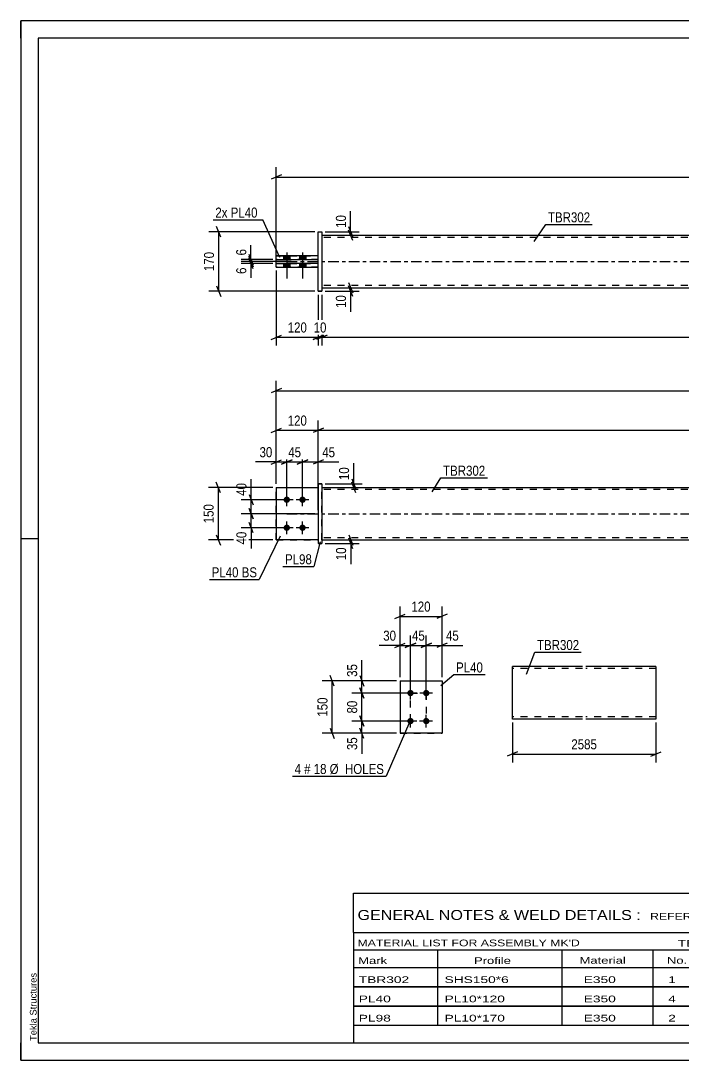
# Model space of a CAD drawing. Header units: millimetres. Extents: x 0 to 420, y 0 to 297.
# Drawn here: x 0 to 188.9, y 0 to 297 of the extents above; entities that cross this region are included whole.
import ezdxf

# ---------------------------------------------------------------- set-up
doc = ezdxf.new("R2010")
doc.units = ezdxf.units.MM
doc.linetypes.add('DXK_LINE_DOT2', pattern=[3.9198, 1.9599, -1.9599])
doc.linetypes.add('DXK_LINE_DOT3', pattern=[5.9187, 2.979, -0.9799, 0.9799, -0.9799])
doc.styles.add('Arial', font='ARIAL.TTF', dxfattribs={"height": 0.2})
doc.styles.add('Arial Narrow', font='ARIALN.TTF', dxfattribs={"height": 0.2})

# ---------------------------------------------------------------- blocks, each defined once
blk = doc.blocks.new('Unknown-580581929-1163')
at = {"color": 5, "linetype": 'Continuous'}
for p, q in [((420, 297), (0, 297)), ((0, 297), (0, 0)), ((0, 292), (0, 297)), ((415, 292), (5, 292)), ((5, 292), (5, 5)), ((5, 149), (0, 149)), ((0, 0), (0, 5)), ((5, 5), (415, 5)), ((0, 0), (420, 0))]:
    blk.add_line(p, q, dxfattribs=at)
at = {"color": 174, "linetype": 'Continuous', "style": 'Arial'}
blk.add_text('Tekla Structures', height=1.9102, rotation=90, dxfattribs=at).set_placement((4.5, 5.5))
blk = doc.blocks.new('Part-580581929-1803 - 1791')
at = {"color": 2, "linetype": 'Continuous'}
for p, q in [((72.95, 163.65), (84.95, 163.65)), ((72.95, 163.65), (72.95, 148.65)), ((84.95, 148.65), (72.95, 148.65)), ((72.95, 148.65), (72.95, 148.65))]:
    blk.add_line(p, q, dxfattribs=at)
at = {"color": 7, "linetype": 'DXK_LINE_DOT2'}
for p, q in [((72.95, 163.65), (84.95, 163.65)), ((84.95, 163.65), (84.95, 163.65)), ((84.95, 163.65), (84.95, 148.65)), ((72.95, 148.65), (84.95, 148.65)), ((72.95, 148.65), (72.95, 148.65))]:
    blk.add_line(p, q, dxfattribs=at)
blk = doc.blocks.new('Part-580581929-1808 - 1791')
at = {"color": 7, "linetype": 'DXK_LINE_DOT2'}
for p, q in [((72.95, 163.65), (84.95, 163.65)), ((72.95, 163.65), (84.95, 163.65)), ((72.95, 148.65), (72.95, 163.65)), ((84.95, 163.65), (84.95, 163.65)), ((84.95, 163.65), (84.95, 148.65)), ((72.95, 148.65), (84.95, 148.65)), ((84.95, 148.65), (72.95, 148.65)), ((72.95, 148.65), (72.95, 148.65))]:
    blk.add_line(p, q, dxfattribs=at)
blk = doc.blocks.new('Part-580581929-1813 - 1791')
at = {"color": 2, "linetype": 'Continuous'}
for p, q in [((85.95, 164.65), (84.95, 164.65)), ((84.95, 164.65), (84.95, 147.65)), ((85.95, 164.65), (85.95, 164.65)), ((85.95, 164.65), (85.95, 147.65)), ((84.95, 147.65), (85.95, 147.65))]:
    blk.add_line(p, q, dxfattribs=at)
at = {"color": 7, "linetype": 'DXK_LINE_DOT2'}
for p, q in [((84.95, 164.65), (85.95, 164.65)), ((85.95, 147.65), (84.95, 147.65))]:
    blk.add_line(p, q, dxfattribs=at)
blk = doc.blocks.new('Part-580581929-1823 - 1791')
at = {"color": 2, "linetype": 'Continuous'}
for p, q in [((85.95, 163.65), (213.95, 163.65)), ((214.05, 163.65), (342.05, 163.65)), ((85.95, 148.65), (213.95, 148.65)), ((214.05, 148.65), (342.05, 148.65))]:
    blk.add_line(p, q, dxfattribs=at)
at = {"color": 7, "linetype": 'DXK_LINE_DOT2'}
for p, q in [((85.95, 148.65), (85.95, 163.65)), ((342.05, 163.65), (342.05, 148.65)), ((213.95, 163.05), (85.95, 163.05)), ((342.05, 163.05), (214.05, 163.05)), ((213.95, 149.25), (85.95, 149.25)), ((342.05, 149.25), (214.05, 149.25))]:
    blk.add_line(p, q, dxfattribs=at)
at = {"color": 7, "linetype": 'DXK_LINE_DOT3'}
for p, q in [((75.95, 156.15), (213.95, 156.15)), ((214.05, 156.15), (352.05, 156.15))]:
    blk.add_line(p, q, dxfattribs=at)
blk = doc.blocks.new('Bolt-580581929-1825 - 1791')
at = {"linetype": 'Continuous'}
for points in [[(75.95, 159.25), (75.76, 159.27), (75.58, 159.33), (75.42, 159.42), (75.28, 159.55), (75.17, 159.7), (75.09, 159.87), (75.06, 160.05), (75.06, 160.24), (75.09, 160.43), (75.17, 160.6), (75.28, 160.75), (75.42, 160.88), (75.58, 160.97), (75.76, 161.03), (75.95, 161.05), (76.14, 161.03), (76.32, 160.97), (76.48, 160.88), (76.62, 160.75), (76.73, 160.6), (76.81, 160.43), (76.85, 160.24), (76.85, 160.05), (76.81, 159.87), (76.73, 159.7), (76.62, 159.55), (76.48, 159.42), (76.32, 159.33), (76.14, 159.27)], [(80.45, 159.25), (80.26, 159.27), (80.08, 159.33), (79.92, 159.42), (79.78, 159.55), (79.67, 159.7), (79.59, 159.87), (79.56, 160.05), (79.56, 160.24), (79.59, 160.43), (79.67, 160.6), (79.78, 160.75), (79.92, 160.88), (80.08, 160.97), (80.26, 161.03), (80.45, 161.05), (80.64, 161.03), (80.82, 160.97), (80.98, 160.88), (81.12, 160.75), (81.23, 160.6), (81.31, 160.43), (81.35, 160.24), (81.35, 160.05), (81.31, 159.87), (81.23, 159.7), (81.12, 159.55), (80.98, 159.42), (80.82, 159.33), (80.64, 159.27)], [(75.95, 151.25), (75.76, 151.27), (75.58, 151.33), (75.42, 151.42), (75.28, 151.55), (75.17, 151.7), (75.09, 151.87), (75.06, 152.05), (75.06, 152.24), (75.09, 152.43), (75.17, 152.6), (75.28, 152.75), (75.42, 152.88), (75.58, 152.97), (75.76, 153.03), (75.95, 153.05), (76.14, 153.03), (76.32, 152.97), (76.48, 152.88), (76.62, 152.75), (76.73, 152.6), (76.81, 152.43), (76.85, 152.24), (76.85, 152.05), (76.81, 151.87), (76.73, 151.7), (76.62, 151.55), (76.48, 151.42), (76.32, 151.33), (76.14, 151.27)], [(80.45, 151.25), (80.26, 151.27), (80.08, 151.33), (79.92, 151.42), (79.78, 151.55), (79.67, 151.7), (79.59, 151.87), (79.56, 152.05), (79.56, 152.24), (79.59, 152.43), (79.67, 152.6), (79.78, 152.75), (79.92, 152.88), (80.08, 152.97), (80.26, 153.03), (80.45, 153.05), (80.64, 153.03), (80.82, 152.97), (80.98, 152.88), (81.12, 152.75), (81.23, 152.6), (81.31, 152.43), (81.35, 152.24), (81.35, 152.05), (81.31, 151.87), (81.23, 151.7), (81.12, 151.55), (80.98, 151.42), (80.82, 151.33), (80.64, 151.27)]]:
    blk.add_hatch(color=1, dxfattribs=at).paths.add_polyline_path(points)
at = {"color": 1, "linetype": 'Continuous'}
for p, q in [((75.95, 158.35), (75.95, 161.95)), ((80.45, 158.35), (80.45, 161.95)), ((77.75, 160.15), (74.15, 160.15)), ((82.25, 160.15), (78.65, 160.15)), ((77.75, 152.15), (74.15, 152.15)), ((75.95, 150.35), (75.95, 153.95)), ((82.25, 152.15), (78.65, 152.15)), ((80.45, 150.35), (80.45, 153.95))]:
    blk.add_line(p, q, dxfattribs=at)
blk = doc.blocks.new('Bolt-580581929-2111 - 2109')
at = {"linetype": 'Continuous'}
for points in [[(75.05, 228.82), (76.85, 228.82), (76.85, 229.82), (75.05, 229.82)], [(75.05, 228.82), (76.85, 228.82), (76.85, 229.82), (75.05, 229.82)], [(79.55, 228.82), (81.35, 228.82), (81.35, 229.82), (79.55, 229.82)], [(79.55, 228.82), (81.35, 228.82), (81.35, 229.82), (79.55, 229.82)], [(75.05, 226.62), (76.85, 226.62), (76.85, 227.62), (75.05, 227.62)], [(75.05, 226.62), (76.85, 226.62), (76.85, 227.62), (75.05, 227.62)], [(79.55, 226.62), (81.35, 226.62), (81.35, 227.62), (79.55, 227.62)], [(79.55, 226.62), (81.35, 226.62), (81.35, 227.62), (79.55, 227.62)]]:
    blk.add_hatch(color=1, dxfattribs=at).paths.add_polyline_path(points)
at = {"color": 1, "linetype": 'Continuous'}
for p, q in [((75.05, 229.82), (75.05, 228.82)), ((75.05, 229.82), (75.05, 228.82)), ((75.95, 230.82), (75.95, 223.32)), ((75.95, 230.82), (75.95, 223.32)), ((76.85, 229.82), (76.85, 228.82)), ((76.85, 229.82), (76.85, 228.82)), ((79.55, 229.82), (79.55, 228.82)), ((79.55, 229.82), (79.55, 228.82)), ((80.45, 230.82), (80.45, 223.32)), ((80.45, 230.82), (80.45, 223.32)), ((81.35, 229.82), (81.35, 228.82)), ((81.35, 229.82), (81.35, 228.82)), ((75.05, 227.62), (75.05, 226.62)), ((75.05, 227.62), (75.05, 226.62)), ((76.85, 227.62), (76.85, 226.62)), ((76.85, 227.62), (76.85, 226.62)), ((79.55, 227.62), (79.55, 226.62)), ((79.55, 227.62), (79.55, 226.62)), ((81.35, 227.62), (81.35, 226.62)), ((81.35, 227.62), (81.35, 226.62))]:
    blk.add_line(p, q, dxfattribs=at)
blk = doc.blocks.new('Part-580581929-2128 - 2109')
at = {"color": 2, "linetype": 'Continuous'}
for p, q in [((84.95, 229.82), (72.95, 229.82)), ((72.95, 228.82), (72.95, 229.82)), ((72.95, 228.82), (84.95, 228.82)), ((72.95, 228.82), (72.95, 228.82))]:
    blk.add_line(p, q, dxfattribs=at)
at = {"color": 7, "linetype": 'DXK_LINE_DOT2'}
for p, q in [((72.95, 229.82), (84.95, 229.82)), ((84.95, 228.82), (72.95, 228.82)), ((84.95, 228.82), (84.95, 229.82))]:
    blk.add_line(p, q, dxfattribs=at)
blk = doc.blocks.new('Part-580581929-2129 - 2109')
at = {"color": 2, "linetype": 'Continuous'}
for p, q in [((84.95, 236.72), (85.95, 236.72)), ((84.95, 219.72), (84.95, 236.72)), ((85.95, 236.72), (85.95, 236.72)), ((85.95, 236.72), (85.95, 219.72)), ((85.95, 219.72), (84.95, 219.72)), ((84.95, 219.72), (84.95, 219.72))]:
    blk.add_line(p, q, dxfattribs=at)
at = {"color": 7, "linetype": 'DXK_LINE_DOT2'}
for p, q in [((84.95, 236.72), (85.95, 236.72)), ((84.95, 219.72), (85.95, 219.72)), ((84.95, 219.72), (84.95, 219.72))]:
    blk.add_line(p, q, dxfattribs=at)
blk = doc.blocks.new('Part-580581929-2117 - 2109')
at = {"color": 2, "linetype": 'Continuous'}
for p, q in [((85.95, 235.72), (213.95, 235.72)), ((214.05, 235.72), (342.05, 235.72)), ((85.95, 220.72), (213.95, 220.72)), ((214.05, 220.72), (342.05, 220.72))]:
    blk.add_line(p, q, dxfattribs=at)
at = {"color": 7, "linetype": 'DXK_LINE_DOT2'}
for p, q in [((85.95, 235.72), (85.95, 220.72)), ((213.95, 235.12), (85.95, 235.12)), ((342.05, 235.12), (214.05, 235.12)), ((342.05, 235.72), (342.05, 220.72)), ((213.95, 221.32), (85.95, 221.32)), ((342.05, 221.32), (214.05, 221.32))]:
    blk.add_line(p, q, dxfattribs=at)
at = {"color": 7, "linetype": 'DXK_LINE_DOT3'}
for p, q in [((75.95, 228.22), (213.95, 228.22)), ((214.05, 228.22), (352.05, 228.22))]:
    blk.add_line(p, q, dxfattribs=at)
blk = doc.blocks.new('Part-580581929-2123 - 2109')
at = {"color": 2, "linetype": 'Continuous'}
for p, q in [((84.95, 227.62), (72.95, 227.62)), ((72.95, 226.62), (72.95, 227.62)), ((72.95, 226.62), (84.95, 226.62)), ((72.95, 226.62), (72.95, 226.62))]:
    blk.add_line(p, q, dxfattribs=at)
at = {"color": 7, "linetype": 'DXK_LINE_DOT2'}
for p, q in [((72.95, 227.62), (84.95, 227.62)), ((84.95, 226.62), (72.95, 226.62)), ((84.95, 226.62), (84.95, 227.62))]:
    blk.add_line(p, q, dxfattribs=at)
blk = doc.blocks.new('Bolt-580581929-1444 - 1410')
at = {"linetype": 'Continuous'}
for points in [[(111.28, 105.81), (111.46, 105.79), (111.64, 105.73), (111.81, 105.63), (111.94, 105.51), (112.06, 105.36), (112.13, 105.18), (112.17, 105), (112.17, 104.81), (112.13, 104.63), (112.06, 104.46), (111.94, 104.3), (111.81, 104.18), (111.64, 104.08), (111.46, 104.03), (111.28, 104.01), (111.09, 104.03), (110.91, 104.08), (110.75, 104.18), (110.61, 104.3), (110.5, 104.46), (110.42, 104.63), (110.38, 104.81), (110.38, 105), (110.42, 105.18), (110.5, 105.36), (110.61, 105.51), (110.75, 105.63), (110.91, 105.73), (111.09, 105.79)], [(115.78, 105.81), (115.96, 105.79), (116.14, 105.73), (116.31, 105.63), (116.44, 105.51), (116.56, 105.36), (116.63, 105.18), (116.67, 105), (116.67, 104.81), (116.63, 104.63), (116.56, 104.46), (116.44, 104.3), (116.31, 104.18), (116.14, 104.08), (115.96, 104.03), (115.78, 104.01), (115.59, 104.03), (115.41, 104.08), (115.25, 104.18), (115.11, 104.3), (115, 104.46), (114.92, 104.63), (114.88, 104.81), (114.88, 105), (114.92, 105.18), (115, 105.36), (115.11, 105.51), (115.25, 105.63), (115.41, 105.73), (115.59, 105.79)], [(111.28, 97.81), (111.46, 97.79), (111.64, 97.73), (111.81, 97.63), (111.94, 97.51), (112.06, 97.36), (112.13, 97.18), (112.17, 97), (112.17, 96.81), (112.13, 96.63), (112.06, 96.46), (111.94, 96.3), (111.81, 96.18), (111.64, 96.08), (111.46, 96.03), (111.28, 96.01), (111.09, 96.03), (110.91, 96.08), (110.75, 96.18), (110.61, 96.3), (110.5, 96.46), (110.42, 96.63), (110.38, 96.81), (110.38, 97), (110.42, 97.18), (110.5, 97.36), (110.61, 97.51), (110.75, 97.63), (110.91, 97.73), (111.09, 97.79)], [(115.78, 97.81), (115.96, 97.79), (116.14, 97.73), (116.31, 97.63), (116.44, 97.51), (116.56, 97.36), (116.63, 97.18), (116.67, 97), (116.67, 96.81), (116.63, 96.63), (116.56, 96.46), (116.44, 96.3), (116.31, 96.18), (116.14, 96.08), (115.96, 96.03), (115.78, 96.01), (115.59, 96.03), (115.41, 96.08), (115.25, 96.18), (115.11, 96.3), (115, 96.46), (114.92, 96.63), (114.88, 96.81), (114.88, 97), (114.92, 97.18), (115, 97.36), (115.11, 97.51), (115.25, 97.63), (115.41, 97.73), (115.59, 97.79)]]:
    blk.add_hatch(color=1, dxfattribs=at).paths.add_polyline_path(points)
at = {"color": 1, "linetype": 'Continuous'}
for p, q in [((113.08, 104.91), (109.48, 104.91)), ((111.28, 103.11), (111.28, 106.71)), ((117.58, 104.91), (113.98, 104.91)), ((115.78, 103.11), (115.78, 106.71)), ((111.28, 95.11), (111.28, 98.71)), ((115.78, 95.11), (115.78, 98.71)), ((113.08, 96.91), (109.48, 96.91)), ((117.58, 96.91), (113.98, 96.91))]:
    blk.add_line(p, q, dxfattribs=at)
blk = doc.blocks.new('Part-580581929-1459 - 1410')
at = {"color": 2, "linetype": 'Continuous'}
for p, q in [((108.28, 108.41), (120.28, 108.41)), ((108.28, 108.41), (108.28, 93.41)), ((120.28, 108.41), (120.28, 108.41)), ((120.28, 108.41), (120.28, 93.41)), ((120.28, 93.41), (108.28, 93.41)), ((108.28, 93.41), (108.28, 93.41))]:
    blk.add_line(p, q, dxfattribs=at)
at = {"color": 7, "linetype": 'DXK_LINE_DOT2'}
for p, q in [((108.28, 108.41), (120.28, 108.41)), ((120.28, 108.41), (120.28, 108.41)), ((108.28, 93.41), (120.28, 93.41))]:
    blk.add_line(p, q, dxfattribs=at)
blk = doc.blocks.new('Part-580581929-1273 - 1255')
at = {"color": 2, "linetype": 'Continuous'}
for p, q in [((160.36, 112.48), (140.36, 112.48)), ((140.36, 97.57), (140.36, 112.48)), ((181.36, 112.48), (161.36, 112.48)), ((181.36, 112.48), (181.36, 97.48)), ((140.36, 97.48), (140.36, 97.57)), ((160.36, 97.48), (140.36, 97.48)), ((181.36, 97.48), (161.36, 97.48))]:
    blk.add_line(p, q, dxfattribs=at)
at = {"color": 7, "linetype": 'DXK_LINE_DOT2'}
for p, q in [((160.36, 111.88), (140.36, 111.88)), ((181.36, 111.88), (161.36, 111.88)), ((140.36, 98.08), (140.36, 98.13)), ((160.36, 98.08), (140.36, 98.08)), ((181.36, 98.08), (161.36, 98.08)), ((181.36, 98.08), (181.36, 98.13))]:
    blk.add_line(p, q, dxfattribs=at)
blk = doc.blocks.new('Rectangle-580581929-1568 - 1410')
at = {"color": 1, "linetype": 'DXK_LINE_DOT2'}
blk.add_lwpolyline([(111.28, 104.91), (115.78, 104.91), (115.78, 96.91), (111.28, 96.91), (111.28, 104.91)], close=True, dxfattribs=at)
blk = doc.blocks.new('StraightDimension-580581929-2042 - 1791')
at = {"color": 7, "linetype": 'Continuous'}
for p, q in [((65.17, 161.65), (66.37, 158.65)), ((74.95, 160.15), (62.92, 160.15)), ((66.37, 154.65), (65.17, 157.65)), ((65.77, 156.15), (65.77, 160.15)), ((83.95, 156.15), (62.92, 156.15))]:
    blk.add_line(p, q, dxfattribs=at)
at = {"color": 0}
blk.add_wipeout([(65.02, 165.53), (60.82, 165.53), (60.82, 160.67), (65.02, 160.67)], dxfattribs=at)
at = {"color": 7, "linetype": 'Continuous'}
blk.add_line((65.77, 160.15), (65.77, 166.05), dxfattribs=at)
blk.add_line((65.77, 160.15), (65.77, 166.05), dxfattribs=at)
at = {"color": 3, "style": 'Arial Narrow'}
blk.add_text('40', height=2.863, rotation=90.0002, dxfattribs=at).set_placement((64.42, 161.27))
blk = doc.blocks.new('StraightDimension-580581929-2005 - 1791')
at = {"color": 7, "linetype": 'Continuous'}
for p, q in [((80.45, 161.15), (80.45, 173.8)), ((84.95, 164.65), (84.95, 173.8)), ((78.95, 170.35), (81.95, 171.55)), ((80.45, 170.95), (84.95, 170.95)), ((86.45, 171.55), (83.45, 170.35))]:
    blk.add_line(p, q, dxfattribs=at)
at = {"color": 0}
blk.add_wipeout([(90.33, 171.7), (90.33, 175.9), (85.48, 175.9), (85.48, 171.7)], dxfattribs=at)
at = {"color": 7, "linetype": 'Continuous'}
blk.add_line((84.95, 170.95), (90.86, 170.95), dxfattribs=at)
blk.add_line((84.95, 170.95), (90.86, 170.95), dxfattribs=at)
at = {"color": 3, "style": 'Arial Narrow'}
blk.add_text('45', height=2.863, dxfattribs=at).set_placement((86.08, 172.3))
blk = doc.blocks.new('StraightDimension-580581929-1887 - 1791')
at = {"color": 7, "linetype": 'Continuous'}
for p, q in [((72.95, 164.65), (72.95, 194.15)), ((355.05, 164.65), (355.05, 194.15)), ((74.45, 191.9), (71.45, 190.7)), ((72.95, 191.3), (355.05, 191.3)), ((353.55, 190.7), (356.55, 191.9))]:
    blk.add_line(p, q, dxfattribs=at)
at = {"color": 0}
blk.add_wipeout([(218.26, 192.05), (218.26, 196.25), (209.74, 196.25), (209.74, 192.05)], dxfattribs=at)
at = {"color": 3, "style": 'Arial Narrow'}
blk.add_text('2845', height=2.863, dxfattribs=at).set_placement((210.34, 192.65))
blk = doc.blocks.new('StraightDimension-580581929-2022 - 1791')
at = {"color": 7, "linetype": 'Continuous'}
for p, q in [((71.95, 163.65), (53.56, 163.65)), ((57.01, 162.15), (55.81, 165.15)), ((56.41, 148.65), (56.41, 163.65)), ((71.95, 148.65), (53.56, 148.65)), ((55.81, 150.15), (57.01, 147.15))]:
    blk.add_line(p, q, dxfattribs=at)
at = {"color": 0}
blk.add_wipeout([(55.66, 159.49), (51.46, 159.49), (51.46, 152.81), (55.66, 152.81)], dxfattribs=at)
at = {"color": 3, "style": 'Arial Narrow'}
blk.add_text('150', height=2.863, rotation=90.0002, dxfattribs=at).set_placement((55.06, 153.41))
blk = doc.blocks.new('StraightDimension-580581929-1960 - 1791')
at = {"color": 7, "linetype": 'Continuous'}
for p, q in [((72.95, 164.65), (72.95, 182.83)), ((84.95, 157.15), (84.95, 182.83)), ((71.45, 179.38), (74.45, 180.58)), ((72.95, 179.98), (84.95, 179.98)), ((86.45, 180.58), (83.45, 179.38))]:
    blk.add_line(p, q, dxfattribs=at)
at = {"color": 0}
blk.add_wipeout([(82.29, 180.73), (82.29, 184.93), (75.61, 184.93), (75.61, 180.73)], dxfattribs=at)
at = {"color": 3, "style": 'Arial Narrow'}
blk.add_text('120', height=2.863, dxfattribs=at).set_placement((76.21, 181.33))
blk = doc.blocks.new('StraightDimension-580581929-1832 - 1791')
at = {"color": 7, "linetype": 'Continuous'}
for p, q in [((86.95, 164.65), (97.48, 164.65)), ((86.95, 163.65), (97.48, 163.65)), ((94.48, 166.15), (95.68, 163.15)), ((95.68, 162.15), (94.48, 165.15)), ((95.08, 163.65), (95.08, 164.65))]:
    blk.add_line(p, q, dxfattribs=at)
at = {"color": 0}
blk.add_wipeout([(94.33, 170.03), (90.13, 170.03), (90.13, 165.17), (94.33, 165.17)], dxfattribs=at)
at = {"color": 7, "linetype": 'Continuous'}
blk.add_line((95.08, 164.65), (95.08, 170.55), dxfattribs=at)
blk.add_line((95.08, 164.65), (95.08, 170.55), dxfattribs=at)
at = {"color": 3, "style": 'Arial Narrow'}
blk.add_text('10', height=2.863, rotation=90.0002, dxfattribs=at).set_placement((93.73, 165.77))
blk = doc.blocks.new('StraightDimension-580581929-1945 - 1791')
at = {"color": 7, "linetype": 'Continuous'}
for p, q in [((84.95, 157.15), (84.95, 182.83)), ((343.05, 164.65), (343.05, 182.83)), ((86.45, 180.58), (83.45, 179.38)), ((84.95, 179.98), (343.05, 179.98)), ((341.55, 179.38), (344.55, 180.58))]:
    blk.add_line(p, q, dxfattribs=at)
at = {"color": 0}
blk.add_wipeout([(218.26, 180.73), (218.26, 184.93), (209.74, 184.93), (209.74, 180.73)], dxfattribs=at)
at = {"color": 3, "style": 'Arial Narrow'}
blk.add_text('2605', height=2.863, dxfattribs=at).set_placement((210.34, 181.33))
blk = doc.blocks.new('StraightDimension-580581929-1976 - 1791')
at = {"color": 7, "linetype": 'Continuous'}
for p, q in [((72.95, 164.65), (72.95, 173.8)), ((75.95, 161.15), (75.95, 173.8)), ((71.45, 170.35), (74.45, 171.55)), ((72.95, 170.95), (75.95, 170.95)), ((77.45, 171.55), (74.45, 170.35))]:
    blk.add_line(p, q, dxfattribs=at)
at = {"color": 0}
blk.add_wipeout([(72.43, 171.7), (72.43, 175.9), (67.57, 175.9), (67.57, 171.7)], dxfattribs=at)
at = {"color": 7, "linetype": 'Continuous'}
blk.add_line((72.95, 170.95), (67.04, 170.95), dxfattribs=at)
blk.add_line((72.95, 170.95), (67.04, 170.95), dxfattribs=at)
at = {"color": 3, "style": 'Arial Narrow'}
blk.add_text('30', height=2.863, dxfattribs=at).set_placement((68.17, 172.3))
blk = doc.blocks.new('StraightDimension-580581929-2061 - 1791')
at = {"color": 7, "linetype": 'Continuous'}
for p, q in [((86.95, 148.65), (96.63, 148.65)), ((93.63, 150.15), (94.83, 147.15)), ((94.83, 146.15), (93.63, 149.15)), ((94.23, 147.65), (94.23, 148.65)), ((86.95, 147.65), (96.63, 147.65))]:
    blk.add_line(p, q, dxfattribs=at)
at = {"color": 0}
blk.add_wipeout([(93.48, 147.12), (89.28, 147.12), (89.28, 142.27), (93.48, 142.27)], dxfattribs=at)
at = {"color": 7, "linetype": 'Continuous'}
blk.add_line((94.23, 147.65), (94.23, 141.74), dxfattribs=at)
blk.add_line((94.23, 147.65), (94.23, 141.74), dxfattribs=at)
at = {"color": 3, "style": 'Arial Narrow'}
blk.add_text('10', height=2.863, rotation=90.0002, dxfattribs=at).set_placement((92.88, 142.87))
blk = doc.blocks.new('StraightDimension-580581929-1992 - 1791')
at = {"color": 7, "linetype": 'Continuous'}
for p, q in [((75.95, 161.15), (75.95, 173.8)), ((80.45, 161.15), (80.45, 173.8)), ((74.45, 170.35), (77.45, 171.55)), ((75.95, 170.95), (80.45, 170.95)), ((81.95, 171.55), (78.95, 170.35))]:
    blk.add_line(p, q, dxfattribs=at)
at = {"color": 0}
blk.add_wipeout([(80.63, 171.7), (80.63, 175.9), (75.77, 175.9), (75.77, 171.7)], dxfattribs=at)
at = {"color": 3, "style": 'Arial Narrow'}
blk.add_text('45', height=2.863, dxfattribs=at).set_placement((76.37, 172.3))
blk = doc.blocks.new('StraightDimension-580581929-2051 - 1791')
at = {"color": 7, "linetype": 'Continuous'}
for p, q in [((65.17, 157.65), (66.37, 154.65)), ((83.95, 156.15), (62.92, 156.15)), ((65.77, 152.15), (65.77, 156.15)), ((74.95, 152.15), (62.92, 152.15)), ((66.37, 150.65), (65.17, 153.65))]:
    blk.add_line(p, q, dxfattribs=at)
at = {"color": 0}
blk.add_wipeout([(65.02, 151.62), (60.82, 151.62), (60.82, 146.77), (65.02, 146.77)], dxfattribs=at)
at = {"color": 7, "linetype": 'Continuous'}
blk.add_line((65.77, 152.15), (65.77, 146.24), dxfattribs=at)
blk.add_line((65.77, 152.15), (65.77, 146.24), dxfattribs=at)
at = {"color": 3, "style": 'Arial Narrow'}
blk.add_text('40', height=2.863, rotation=90.0002, dxfattribs=at).set_placement((64.42, 147.37))
blk = doc.blocks.new('StraightDimension-580581929-2164 - 2109')
at = {"color": 7, "linetype": 'Continuous'}
for p, q in [((74.45, 252.94), (71.45, 251.74)), ((72.95, 227.62), (72.95, 255.19)), ((353.55, 251.74), (356.55, 252.94)), ((355.05, 227.62), (355.05, 255.19)), ((72.95, 252.34), (355.05, 252.34))]:
    blk.add_line(p, q, dxfattribs=at)
at = {"color": 0}
blk.add_wipeout([(218.26, 253.09), (218.26, 257.29), (209.74, 257.29), (209.74, 253.09)], dxfattribs=at)
at = {"color": 3, "style": 'Arial Narrow'}
blk.add_text('2845', height=2.863, dxfattribs=at).set_placement((210.34, 253.69))
blk = doc.blocks.new('StraightDimension-580581929-2175 - 2109')
at = {"color": 7, "linetype": 'Continuous'}
for p, q in [((85.95, 218.72), (85.95, 204.18)), ((342.05, 218.72), (342.05, 204.18)), ((87.45, 207.18), (84.45, 205.98)), ((85.95, 206.58), (342.05, 206.58)), ((340.55, 205.98), (343.55, 207.18))]:
    blk.add_line(p, q, dxfattribs=at)
at = {"color": 0}
blk.add_wipeout([(218.26, 207.33), (218.26, 211.53), (209.74, 211.53), (209.74, 207.33)], dxfattribs=at)
at = {"color": 3, "style": 'Arial Narrow'}
blk.add_text('2585', height=2.863, dxfattribs=at).set_placement((210.34, 207.93))
blk = doc.blocks.new('StraightDimension-580581929-2192 - 2109')
at = {"color": 7, "linetype": 'Continuous'}
for p, q in [((72.95, 225.62), (72.95, 204.18)), ((84.95, 218.72), (84.95, 204.18)), ((71.45, 205.98), (74.45, 207.18)), ((72.95, 206.58), (84.95, 206.58)), ((86.45, 207.18), (83.45, 205.98))]:
    blk.add_line(p, q, dxfattribs=at)
at = {"color": 0}
blk.add_wipeout([(82.29, 207.33), (82.29, 211.53), (75.61, 211.53), (75.61, 207.33)], dxfattribs=at)
at = {"color": 3, "style": 'Arial Narrow'}
blk.add_text('120', height=2.863, dxfattribs=at).set_placement((76.21, 207.93))
blk = doc.blocks.new('StraightDimension-580581929-2141 - 2109')
at = {"color": 7, "linetype": 'Continuous'}
for p, q in [((86.95, 220.72), (96.59, 220.72)), ((93.59, 222.22), (94.79, 219.22)), ((94.79, 218.22), (93.59, 221.22)), ((94.19, 219.72), (94.19, 220.72)), ((86.95, 219.72), (96.59, 219.72))]:
    blk.add_line(p, q, dxfattribs=at)
at = {"color": 0}
blk.add_wipeout([(93.44, 219.2), (89.24, 219.2), (89.24, 214.34), (93.44, 214.34)], dxfattribs=at)
at = {"color": 7, "linetype": 'Continuous'}
blk.add_line((94.19, 219.72), (94.19, 213.82), dxfattribs=at)
blk.add_line((94.19, 219.72), (94.19, 213.82), dxfattribs=at)
at = {"color": 3, "style": 'Arial Narrow'}
blk.add_text('10', height=2.863, rotation=90.0002, dxfattribs=at).set_placement((92.84, 214.94))
blk = doc.blocks.new('StraightDimension-580581929-2151 - 2109')
at = {"color": 7, "linetype": 'Continuous'}
for p, q in [((57.12, 235.22), (55.92, 238.22)), ((83.95, 236.72), (53.67, 236.72)), ((56.52, 219.72), (56.52, 236.72)), ((55.92, 221.22), (57.12, 218.22)), ((83.95, 219.72), (53.67, 219.72))]:
    blk.add_line(p, q, dxfattribs=at)
at = {"color": 0}
blk.add_wipeout([(55.77, 231.57), (51.57, 231.57), (51.57, 224.88), (55.77, 224.88)], dxfattribs=at)
at = {"color": 3, "style": 'Arial Narrow'}
blk.add_text('170', height=2.863, rotation=90.0002, dxfattribs=at).set_placement((55.17, 225.48))
blk = doc.blocks.new('StraightDimension-580581929-2183 - 2109')
at = {"color": 7, "linetype": 'Continuous'}
for p, q in [((84.95, 218.72), (84.95, 204.18)), ((85.95, 218.72), (85.95, 204.18)), ((83.45, 205.98), (86.45, 207.18)), ((87.45, 207.18), (84.45, 205.98)), ((84.95, 206.58), (85.95, 206.58))]:
    blk.add_line(p, q, dxfattribs=at)
at = {"color": 0}
blk.add_wipeout([(87.88, 207.33), (87.88, 211.53), (83.02, 211.53), (83.02, 207.33)], dxfattribs=at)
at = {"color": 3, "style": 'Arial Narrow'}
blk.add_text('10', height=2.863, dxfattribs=at).set_placement((83.62, 207.93))
blk = doc.blocks.new('StraightDimension-580581929-2232 - 2109')
at = {"color": 7, "linetype": 'Continuous'}
for p, q in [((93.59, 238.22), (94.79, 235.22)), ((86.95, 236.72), (96.59, 236.72)), ((86.95, 235.72), (96.59, 235.72)), ((94.79, 234.22), (93.59, 237.22)), ((94.19, 235.72), (94.19, 236.72))]:
    blk.add_line(p, q, dxfattribs=at)
at = {"color": 0}
blk.add_wipeout([(93.44, 242.1), (89.24, 242.1), (89.24, 237.25), (93.44, 237.25)], dxfattribs=at)
at = {"color": 7, "linetype": 'Continuous'}
blk.add_line((94.19, 236.72), (94.19, 242.63), dxfattribs=at)
blk.add_line((94.19, 236.72), (94.19, 242.63), dxfattribs=at)
at = {"color": 3, "style": 'Arial Narrow'}
blk.add_text('10', height=2.863, rotation=90.0002, dxfattribs=at).set_placement((92.84, 237.85))
blk = doc.blocks.new('StraightDimension-580581929-2272 - 2109')
at = {"color": 7, "linetype": 'Continuous'}
for p, q in [((65.13, 229.72), (66.33, 226.72)), ((66.33, 226.12), (65.13, 229.12)), ((77.2, 228.22), (62.88, 228.22)), ((71.95, 227.62), (62.88, 227.62)), ((65.73, 227.62), (65.73, 228.22))]:
    blk.add_line(p, q, dxfattribs=at)
at = {"color": 0}
blk.add_wipeout([(64.98, 227.1), (60.78, 227.1), (60.78, 224.07), (64.98, 224.07)], dxfattribs=at)
at = {"color": 7, "linetype": 'Continuous'}
blk.add_line((65.73, 227.62), (65.73, 223.54), dxfattribs=at)
blk.add_line((65.73, 227.62), (65.73, 223.54), dxfattribs=at)
at = {"color": 3, "style": 'Arial Narrow'}
blk.add_text('6', height=2.86, rotation=90.0002, dxfattribs=at).set_placement((64.38, 224.67))
blk = doc.blocks.new('StraightDimension-580581929-2282 - 2109')
at = {"color": 7, "linetype": 'Continuous'}
for p, q in [((71.95, 228.82), (62.88, 228.82)), ((65.13, 230.32), (66.33, 227.32)), ((66.33, 226.72), (65.13, 229.72)), ((65.73, 228.22), (65.73, 228.82)), ((77.2, 228.22), (62.88, 228.22))]:
    blk.add_line(p, q, dxfattribs=at)
at = {"color": 0}
blk.add_wipeout([(64.98, 232.38), (60.78, 232.38), (60.78, 229.35), (64.98, 229.35)], dxfattribs=at)
at = {"color": 7, "linetype": 'Continuous'}
blk.add_line((65.73, 228.82), (65.73, 232.9), dxfattribs=at)
blk.add_line((65.73, 228.82), (65.73, 232.9), dxfattribs=at)
at = {"color": 3, "style": 'Arial Narrow'}
blk.add_text('6', height=2.86, rotation=90.0002, dxfattribs=at).set_placement((64.38, 229.95))
blk = doc.blocks.new('StraightDimension-580581929-1491 - 1410')
at = {"color": 7, "linetype": 'Continuous'}
for p, q in [((109.78, 117.93), (112.78, 119.13)), ((111.28, 105.91), (111.28, 121.38)), ((117.28, 119.13), (114.28, 117.93)), ((115.78, 105.91), (115.78, 121.38)), ((111.28, 118.53), (115.78, 118.53))]:
    blk.add_line(p, q, dxfattribs=at)
at = {"color": 0}
blk.add_wipeout([(115.95, 119.28), (115.95, 123.48), (111.1, 123.48), (111.1, 119.28)], dxfattribs=at)
at = {"color": 3, "style": 'Arial Narrow'}
blk.add_text('45', height=2.863, dxfattribs=at).set_placement((111.7, 119.88))
blk = doc.blocks.new('StraightDimension-580581929-1461 - 1410')
at = {"color": 7, "linetype": 'Continuous'}
for p, q in [((108.28, 109.41), (108.28, 129.68)), ((120.28, 109.41), (120.28, 129.68)), ((106.78, 126.23), (109.78, 127.43)), ((108.28, 126.83), (120.28, 126.83)), ((121.78, 127.43), (118.78, 126.23))]:
    blk.add_line(p, q, dxfattribs=at)
at = {"color": 0}
blk.add_wipeout([(117.62, 127.58), (117.62, 131.78), (110.93, 131.78), (110.93, 127.58)], dxfattribs=at)
at = {"color": 3, "style": 'Arial Narrow'}
blk.add_text('120', height=2.863, dxfattribs=at).set_placement((111.53, 128.18))
blk = doc.blocks.new('StraightDimension-580581929-1478 - 1410')
at = {"color": 7, "linetype": 'Continuous'}
for p, q in [((114.28, 117.93), (117.28, 119.13)), ((115.78, 105.91), (115.78, 121.38)), ((121.78, 119.13), (118.78, 117.93)), ((120.28, 109.41), (120.28, 121.38)), ((115.78, 118.53), (120.28, 118.53))]:
    blk.add_line(p, q, dxfattribs=at)
at = {"color": 0}
blk.add_wipeout([(125.66, 119.28), (125.66, 123.48), (120.8, 123.48), (120.8, 119.28)], dxfattribs=at)
at = {"color": 7, "linetype": 'Continuous'}
blk.add_line((120.28, 118.53), (126.18, 118.53), dxfattribs=at)
blk.add_line((120.28, 118.53), (126.18, 118.53), dxfattribs=at)
at = {"color": 3, "style": 'Arial Narrow'}
blk.add_text('45', height=2.863, dxfattribs=at).set_placement((121.4, 119.88))
blk = doc.blocks.new('StraightDimension-580581929-1501 - 1410')
at = {"color": 7, "linetype": 'Continuous'}
for p, q in [((106.78, 117.93), (109.78, 119.13)), ((108.28, 109.41), (108.28, 121.38)), ((112.78, 119.13), (109.78, 117.93)), ((111.28, 105.91), (111.28, 121.38)), ((108.28, 118.53), (111.28, 118.53))]:
    blk.add_line(p, q, dxfattribs=at)
at = {"color": 0}
blk.add_wipeout([(107.75, 119.28), (107.75, 123.48), (102.89, 123.48), (102.89, 119.28)], dxfattribs=at)
at = {"color": 7, "linetype": 'Continuous'}
blk.add_line((108.28, 118.53), (102.37, 118.53), dxfattribs=at)
blk.add_line((108.28, 118.53), (102.37, 118.53), dxfattribs=at)
at = {"color": 3, "style": 'Arial Narrow'}
blk.add_text('30', height=2.863, dxfattribs=at).set_placement((103.49, 119.88))
blk = doc.blocks.new('StraightDimension-580581929-1515 - 1410')
at = {"color": 7, "linetype": 'Continuous'}
for p, q in [((89.52, 106.91), (88.32, 109.91)), ((107.28, 108.41), (86.07, 108.41)), ((88.92, 93.41), (88.92, 108.41)), ((107.28, 93.41), (86.07, 93.41)), ((88.32, 94.91), (89.52, 91.91))]:
    blk.add_line(p, q, dxfattribs=at)
at = {"color": 0}
blk.add_wipeout([(88.17, 104.25), (83.97, 104.25), (83.97, 97.56), (88.17, 97.56)], dxfattribs=at)
at = {"color": 3, "style": 'Arial Narrow'}
blk.add_text('150', height=2.863, rotation=90.0002, dxfattribs=at).set_placement((87.57, 98.16))
blk = doc.blocks.new('StraightDimension-580581929-1532 - 1410')
at = {"color": 7, "linetype": 'Continuous'}
for p, q in [((96.79, 109.91), (97.99, 106.91)), ((107.28, 108.41), (94.54, 108.41)), ((97.39, 104.91), (97.39, 108.41)), ((110.28, 104.91), (94.54, 104.91)), ((97.99, 103.41), (96.79, 106.41))]:
    blk.add_line(p, q, dxfattribs=at)
at = {"color": 0}
blk.add_wipeout([(96.64, 113.79), (92.44, 113.79), (92.44, 108.93), (96.64, 108.93)], dxfattribs=at)
at = {"color": 7, "linetype": 'Continuous'}
blk.add_line((97.39, 108.41), (97.39, 114.31), dxfattribs=at)
blk.add_line((97.39, 108.41), (97.39, 114.31), dxfattribs=at)
at = {"color": 3, "style": 'Arial Narrow'}
blk.add_text('35', height=2.863, rotation=90.0002, dxfattribs=at).set_placement((96.04, 109.53))
blk = doc.blocks.new('StraightDimension-580581929-1545 - 1410')
at = {"color": 7, "linetype": 'Continuous'}
for p, q in [((110.28, 104.91), (94.54, 104.91)), ((96.79, 106.41), (97.99, 103.41)), ((97.39, 96.91), (97.39, 104.91)), ((97.99, 95.41), (96.79, 98.41)), ((110.28, 96.91), (94.54, 96.91))]:
    blk.add_line(p, q, dxfattribs=at)
at = {"color": 0}
blk.add_wipeout([(96.64, 103.33), (92.44, 103.33), (92.44, 98.48), (96.64, 98.48)], dxfattribs=at)
at = {"color": 3, "style": 'Arial Narrow'}
blk.add_text('80', height=2.863, rotation=90.0002, dxfattribs=at).set_placement((96.04, 99.08))
blk = doc.blocks.new('StraightDimension-580581929-1555 - 1410')
at = {"color": 7, "linetype": 'Continuous'}
for p, q in [((96.79, 98.41), (97.99, 95.41)), ((110.28, 96.91), (94.54, 96.91)), ((97.39, 93.41), (97.39, 96.91)), ((107.28, 93.41), (94.54, 93.41)), ((97.99, 91.91), (96.79, 94.91))]:
    blk.add_line(p, q, dxfattribs=at)
at = {"color": 0}
blk.add_wipeout([(96.64, 92.88), (92.44, 92.88), (92.44, 88.02), (96.64, 88.02)], dxfattribs=at)
at = {"color": 7, "linetype": 'Continuous'}
blk.add_line((97.39, 93.41), (97.39, 87.5), dxfattribs=at)
blk.add_line((97.39, 93.41), (97.39, 87.5), dxfattribs=at)
at = {"color": 3, "style": 'Arial Narrow'}
blk.add_text('35', height=2.863, rotation=90.0002, dxfattribs=at).set_placement((96.04, 88.62))
blk = doc.blocks.new('StraightDimension-580581929-1353 - 1255')
at = {"color": 7, "linetype": 'Continuous'}
for p, q in [((140.36, 96.48), (140.36, 85.08)), ((181.36, 96.48), (181.36, 85.08)), ((141.86, 88.08), (138.86, 86.88)), ((140.36, 87.48), (181.36, 87.48)), ((179.86, 86.88), (182.86, 88.08))]:
    blk.add_line(p, q, dxfattribs=at)
at = {"color": 0}
blk.add_wipeout([(165.12, 88.23), (165.12, 92.43), (156.6, 92.43), (156.6, 88.23)], dxfattribs=at)
at = {"color": 3, "style": 'Arial Narrow'}
blk.add_text('2585', height=2.863, dxfattribs=at).set_placement((157.2, 88.83))
blk = doc.blocks.new('Unknown-580581929-3736')
at = {"color": 7, "linetype": 'Continuous'}
for p, q in [((95, 47.75), (255, 47.75)), ((95, 36.5), (95, 47.75)), ((255, 47.75), (255, 36.5)), ((95, 36.5), (255, 36.5)), ((95, 36.5), (95, 31.5)), ((255, 36.5), (255, 31.5)), ((95, 31.5), (255, 31.5)), ((95, 31.5), (95, 26.5)), ((119, 31.5), (119, 26.5)), ((154.5, 31.5), (154.5, 26.5)), ((180.5, 31.5), (180.5, 26.5)), ((193.5, 31.5), (193.5, 26.5)), ((211, 31.5), (211, 26.5)), ((233, 31.5), (233, 26.5)), ((255, 31.5), (255, 26.5)), ((95, 26.5), (255, 26.5)), ((95, 26.45), (95, 21.05)), ((95, 26.45), (255, 26.45)), ((119, 26.5), (119, 21)), ((154.5, 26.5), (154.5, 21)), ((180.5, 26.5), (180.5, 21)), ((193.5, 26.5), (193.5, 21)), ((211, 26.5), (211, 21)), ((233, 26.5), (233, 21)), ((255, 26.45), (255, 21.05)), ((95, 21.05), (255, 21.05)), ((95, 20.95), (95, 15.55)), ((95, 20.95), (255, 20.95)), ((119, 21), (119, 15.5)), ((154.5, 21), (154.5, 15.5)), ((180.5, 21), (180.5, 15.5)), ((193.5, 21), (193.5, 15.5)), ((211, 21), (211, 15.5)), ((233, 21), (233, 15.5)), ((255, 20.95), (255, 15.55)), ((95, 15.55), (255, 15.55)), ((95, 15.45), (95, 10.05)), ((95, 15.45), (255, 15.45)), ((119, 15.5), (119, 10)), ((154.5, 15.5), (154.5, 10)), ((180.5, 15.5), (180.5, 10)), ((193.5, 15.5), (193.5, 10)), ((211, 15.5), (211, 10)), ((233, 15.5), (233, 10)), ((255, 15.45), (255, 10.05)), ((95, 10.05), (255, 10.05)), ((95, 10), (255, 10)), ((95, 10), (95, 5)), ((211, 10), (211, 5)), ((233, 10), (233, 5)), ((255, 10), (255, 5)), ((95, 5), (255, 5))]:
    blk.add_line(p, q, dxfattribs=at)
at = {"color": 7, "style": 'Arial Narrow'}
for s, height, width, p in [('GENERAL NOTES & WELD DETAILS :', 2.8633, 1.4, (96.15, 40.06)), ('REFER TYP DRAWING TYP-01', 1.9089, 1.6, (179.7, 40.16)), ("MATERIAL LIST FOR ASSEMBLY MK'D", 1.9089, 1.6, (96.15, 32.56)), ('TBR302', 1.909, 1.794707, (187.59, 32.47)), ('6', 1.91, 1.794707, (217.08, 32.56)), ('No. Required', 1.9089, 1.6, (226.41, 32.56)), ('Mark', 1.909, 1.7, (96.34, 27.5)), ('Profile', 1.909, 1.7, (129.41, 27.5)), ('Material', 1.909, 1.7, (159.54, 27.56)), ('No.', 1.909, 1.7, (184.5, 27.56)), ('Length', 1.909, 1.7, (195, 27.56)), ('Area', 1.909, 1.7, (217.5, 27.56)), ('Weight', 1.909, 1.7, (237, 27.56))]:
    blk.add_text(s, height=height, dxfattribs=dict(at, width=width)).set_placement(p)
at = {"color": 7, "linetype": 'Continuous', "style": 'Arial Narrow'}
for s, height, width, p in [('TBR302', 1.909, 1.794707, (96.5, 22.06)), ('SHS150*6', 1.909, 1.794707, (121, 22.06)), ('E350', 1.909, 1.794707, (160.74, 22.06)), ('1', 1.91, 1.794707, (184.86, 22.06)), ('2585', 1.909, 1.794707, (197.58, 22.06)), ('1.6', 1.909, 1.794707, (221.32, 22.06)), ('70.1', 1.909, 1.794707, (240.14, 22.06)), ('PL40', 1.909, 1.794707, (96.5, 16.56)), ('PL10*120', 1.909, 1.794707, (121, 16.56)), ('E350', 1.909, 1.794707, (160.74, 16.56)), ('4', 1.91, 1.794707, (184.86, 16.56)), ('150', 1.909, 1.794707, (199.77, 16.56)), ('0.0', 1.909, 1.794707, (221.32, 16.56)), ('5.7', 1.909, 1.794707, (242.33, 16.56)), ('PL98', 1.909, 1.794707, (96.5, 11.06)), ('PL10*170', 1.909, 1.794707, (121, 11.06)), ('E350', 1.909, 1.794707, (160.74, 11.06)), ('2', 1.91, 1.794707, (184.86, 11.06)), ('170', 1.909, 1.794707, (199.77, 11.06)), ('0.1', 1.909, 1.794707, (221.32, 11.06)), ('4.5', 1.909, 1.794707, (242.33, 11.06)), ('Total', 1.909, 1.7, (197.33, 6.5)), ('1.8', 1.909, 1.794707, (220.83, 6.5)), ('80.3', 1.909, 1.794707, (240.14, 6.5))]:
    blk.add_text(s, height=height, dxfattribs=dict(at, width=width)).set_placement(p)
blk = doc.blocks.new('Mark-580581929-1819 - 1791')
at = {"color": 0}
blk.add_wipeout([(132.63, 167.01), (132.63, 170.01), (120.58, 170.01), (120.58, 167.01)], dxfattribs=at)
blk.add_wipeout([(132.63, 167.01), (132.63, 170.01), (120.58, 170.01), (120.58, 167.01)], dxfattribs=at)
at = {"color": 30, "linetype": 'Continuous'}
for p, q in [((117.49, 162.39), (119.98, 166.41)), ((119.98, 166.41), (133.23, 166.41))]:
    blk.add_line(p, q, dxfattribs=at)
at = {"color": 3, "style": 'Arial Narrow'}
blk.add_text('TBR302', height=2.863, dxfattribs=at).set_placement((120.58, 167.01))
blk = doc.blocks.new('Mark-580581929-1809 - 1791')
at = {"color": 0}
blk.add_wipeout([(83.12, 141.7), (83.12, 144.7), (75.45, 144.7), (75.45, 141.7)], dxfattribs=at)
blk.add_wipeout([(83.12, 141.7), (83.12, 144.7), (75.45, 144.7), (75.45, 141.7)], dxfattribs=at)
at = {"color": 30, "linetype": 'Continuous'}
for p in [(85.49, 148.14), (74.85, 141.1)]:
    blk.add_line(p, (83.72, 141.1), dxfattribs=at)
at = {"color": 3, "style": 'Arial Narrow'}
blk.add_text('PL98', height=2.863, dxfattribs=at).set_placement((75.45, 141.7))
blk = doc.blocks.new('MarkSet-580581929-2100 - 1791')
at = {"color": 0}
blk.add_wipeout([(62.17, 137.98), (62.17, 140.98), (54.49, 140.98), (54.49, 137.98)], dxfattribs=at)
blk.add_wipeout([(62.17, 137.98), (62.17, 140.98), (54.49, 140.98), (54.49, 137.98)], dxfattribs=at)
blk.add_wipeout([(67.45, 137.98), (67.45, 140.98), (63.07, 140.98), (63.07, 137.98)], dxfattribs=at)
blk.add_wipeout([(67.45, 137.98), (67.45, 140.98), (63.07, 140.98), (63.07, 137.98)], dxfattribs=at)
at = {"color": 30, "linetype": 'Continuous'}
for p in [(74.03, 149.77), (53.89, 137.38)]:
    blk.add_line(p, (68.05, 137.38), dxfattribs=at)
at = {"color": 3, "style": 'Arial Narrow'}
for s, p in [('PL40', (54.49, 137.98)), ('BS', (63.07, 137.98))]:
    blk.add_text(s, height=2.863, dxfattribs=at).set_placement(p)
blk = doc.blocks.new('Mark-580581929-2113 - 2109')
at = {"color": 0}
blk.add_wipeout([(162.59, 239.41), (162.59, 242.41), (150.53, 242.41), (150.53, 239.41)], dxfattribs=at)
blk.add_wipeout([(162.59, 239.41), (162.59, 242.41), (150.53, 242.41), (150.53, 239.41)], dxfattribs=at)
at = {"color": 30, "linetype": 'Continuous'}
for p, q in [((146.56, 233.96), (149.93, 238.81)), ((149.93, 238.81), (163.19, 238.81))]:
    blk.add_line(p, q, dxfattribs=at)
at = {"color": 3, "style": 'Arial Narrow'}
blk.add_text('TBR302', height=2.863, dxfattribs=at).set_placement((150.53, 239.41))
blk = doc.blocks.new('MarkSet-580581929-2320 - 2109')
at = {"color": 30, "linetype": 'Continuous'}
blk.add_line((73.92, 229.39), (69.1, 240.16), dxfattribs=at)
at = {"color": 0}
blk.add_wipeout([(59.02, 240.76), (59.02, 243.76), (55.55, 243.76), (55.55, 240.76)], dxfattribs=at)
blk.add_wipeout([(59.02, 240.76), (59.02, 243.76), (55.55, 243.76), (55.55, 240.76)], dxfattribs=at)
blk.add_wipeout([(67.6, 240.76), (67.6, 243.76), (59.92, 243.76), (59.92, 240.76)], dxfattribs=at)
blk.add_wipeout([(67.6, 240.76), (67.6, 243.76), (59.92, 243.76), (59.92, 240.76)], dxfattribs=at)
at = {"color": 30, "linetype": 'Continuous'}
blk.add_line((54.95, 240.16), (69.1, 240.16), dxfattribs=at)
at = {"color": 3, "style": 'Arial Narrow'}
for s, p in [('2x', (55.55, 240.76)), ('PL40', (59.92, 240.76))]:
    blk.add_text(s, height=2.863, dxfattribs=at).set_placement(p)
blk = doc.blocks.new('Mark-580581929-1440 - 1410')
at = {"color": 0}
blk.add_wipeout([(80.01, 81.78), (80.01, 84.78), (78.18, 84.78), (78.18, 81.78)], dxfattribs=at)
blk.add_wipeout([(80.01, 81.78), (80.01, 84.78), (78.18, 84.78), (78.18, 81.78)], dxfattribs=at)
blk.add_wipeout([(82.74, 81.78), (82.74, 84.78), (80.91, 84.78), (80.91, 81.78)], dxfattribs=at)
blk.add_wipeout([(82.74, 81.78), (82.74, 84.78), (80.91, 84.78), (80.91, 81.78)], dxfattribs=at)
at = {"color": 3, "style": 'Arial Narrow'}
blk.add_text('4', height=2.86, dxfattribs=at).set_placement((78.18, 81.78))
at = {"color": 0}
blk.add_wipeout([(87.29, 81.78), (87.29, 84.78), (83.64, 84.78), (83.64, 81.78)], dxfattribs=at)
blk.add_wipeout([(87.29, 81.78), (87.29, 84.78), (83.64, 84.78), (83.64, 81.78)], dxfattribs=at)
at = {"color": 3, "style": 'Arial Narrow'}
blk.add_text('#', height=2.86, dxfattribs=at).set_placement((80.91, 81.78))
at = {"color": 0}
blk.add_wipeout([(103.72, 81.78), (103.72, 84.78), (88.19, 84.78), (88.19, 81.78)], dxfattribs=at)
blk.add_wipeout([(103.72, 81.78), (103.72, 84.78), (88.19, 84.78), (88.19, 81.78)], dxfattribs=at)
at = {"color": 7, "linetype": 'Continuous'}
for p in [(111.11, 96.78), (77.58, 81.18)]:
    blk.add_line(p, (104.32, 81.18), dxfattribs=at)
at = {"color": 3, "style": 'Arial Narrow'}
for s, p in [('18', (83.64, 81.78)), ('Ø  HOLES', (88.19, 81.78))]:
    blk.add_text(s, height=2.863, dxfattribs=at).set_placement(p)
blk = doc.blocks.new('Mark-580581929-1455 - 1410')
at = {"color": 0}
blk.add_wipeout([(131.96, 110.8), (131.96, 113.8), (124.28, 113.8), (124.28, 110.8)], dxfattribs=at)
blk.add_wipeout([(131.96, 110.8), (131.96, 113.8), (124.28, 113.8), (124.28, 110.8)], dxfattribs=at)
at = {"color": 30, "linetype": 'Continuous'}
for p, q in [((119.9, 107.04), (123.68, 110.2)), ((123.68, 110.2), (132.56, 110.2))]:
    blk.add_line(p, q, dxfattribs=at)
at = {"color": 3, "style": 'Arial Narrow'}
blk.add_text('PL40', height=2.863, dxfattribs=at).set_placement((124.28, 110.8))
blk = doc.blocks.new('Mark-580581929-1268 - 1255')
at = {"color": 0}
blk.add_wipeout([(159.45, 117.21), (159.45, 120.21), (147.4, 120.21), (147.4, 117.21)], dxfattribs=at)
blk.add_wipeout([(159.45, 117.21), (159.45, 120.21), (147.4, 120.21), (147.4, 117.21)], dxfattribs=at)
at = {"color": 30, "linetype": 'Continuous'}
for p, q in [((144.44, 110.3), (146.8, 116.61)), ((146.8, 116.61), (160.05, 116.61))]:
    blk.add_line(p, q, dxfattribs=at)
at = {"color": 3, "style": 'Arial Narrow'}
blk.add_text('TBR302', height=2.863, dxfattribs=at).set_placement((147.4, 117.21))

msp = doc.modelspace()

# ---------------------------------------------------------------- block references
for name in ['Unknown-580581929-1163', 'Part-580581929-2117 - 2109', 'Part-580581929-2129 - 2109', 'Part-580581929-2128 - 2109', 'Bolt-580581929-2111 - 2109', 'Part-580581929-2123 - 2109', 'Part-580581929-1803 - 1791', 'Part-580581929-1808 - 1791', 'Part-580581929-1823 - 1791', 'Part-580581929-1813 - 1791', 'Bolt-580581929-1825 - 1791', 'Part-580581929-1273 - 1255', 'Part-580581929-1459 - 1410', 'Bolt-580581929-1444 - 1410', 'Rectangle-580581929-1568 - 1410', 'Unknown-580581929-3736']:
    msp.add_blockref(name, (0, 0))

# ---------------------------------------------------------------- next in the draw order: block references
for name in ['StraightDimension-580581929-2164 - 2109', 'StraightDimension-580581929-2175 - 2109', 'StraightDimension-580581929-2042 - 1791', 'StraightDimension-580581929-2061 - 1791', 'StraightDimension-580581929-1491 - 1410', 'Mark-580581929-1268 - 1255', 'StraightDimension-580581929-1353 - 1255']:
    msp.add_blockref(name, (0, 0))

# ---------------------------------------------------------------- next in the draw order: block references
for name in ['StraightDimension-580581929-2232 - 2109', 'Mark-580581929-2113 - 2109', 'StraightDimension-580581929-2192 - 2109', 'StraightDimension-580581929-2005 - 1791', 'StraightDimension-580581929-1461 - 1410']:
    msp.add_blockref(name, (0, 0))

# ---------------------------------------------------------------- next in the draw order: block references
for name in ['StraightDimension-580581929-2151 - 2109', 'StraightDimension-580581929-2141 - 2109', 'StraightDimension-580581929-1887 - 1791', 'StraightDimension-580581929-1501 - 1410', 'StraightDimension-580581929-1478 - 1410']:
    msp.add_blockref(name, (0, 0))

# ---------------------------------------------------------------- next in the draw order: block references
for name in ['StraightDimension-580581929-2272 - 2109', 'StraightDimension-580581929-2183 - 2109', 'StraightDimension-580581929-2022 - 1791', 'Mark-580581929-1455 - 1410', 'StraightDimension-580581929-1515 - 1410']:
    msp.add_blockref(name, (0, 0))

# ---------------------------------------------------------------- next in the draw order: block references
for name in ['StraightDimension-580581929-2282 - 2109', 'StraightDimension-580581929-1960 - 1791', 'StraightDimension-580581929-1532 - 1410']:
    msp.add_blockref(name, (0, 0))

# ---------------------------------------------------------------- next in the draw order: block references
for name in ['MarkSet-580581929-2320 - 2109', 'StraightDimension-580581929-1976 - 1791', 'StraightDimension-580581929-1832 - 1791', 'StraightDimension-580581929-1545 - 1410']:
    msp.add_blockref(name, (0, 0))

# ---------------------------------------------------------------- next in the draw order: block references
for name in ['StraightDimension-580581929-1945 - 1791', 'StraightDimension-580581929-1992 - 1791', 'StraightDimension-580581929-1555 - 1410']:
    msp.add_blockref(name, (0, 0))

# ---------------------------------------------------------------- next in the draw order: block references
for name in ['Mark-580581929-1819 - 1791', 'StraightDimension-580581929-2051 - 1791', 'Mark-580581929-1440 - 1410']:
    msp.add_blockref(name, (0, 0))

# ---------------------------------------------------------------- next in the draw order: block references
msp.add_blockref('Mark-580581929-1809 - 1791', (0, 0))

# ---------------------------------------------------------------- next in the draw order: block references
msp.add_blockref('MarkSet-580581929-2100 - 1791', (0, 0))

doc.saveas('drawing.dxf')
